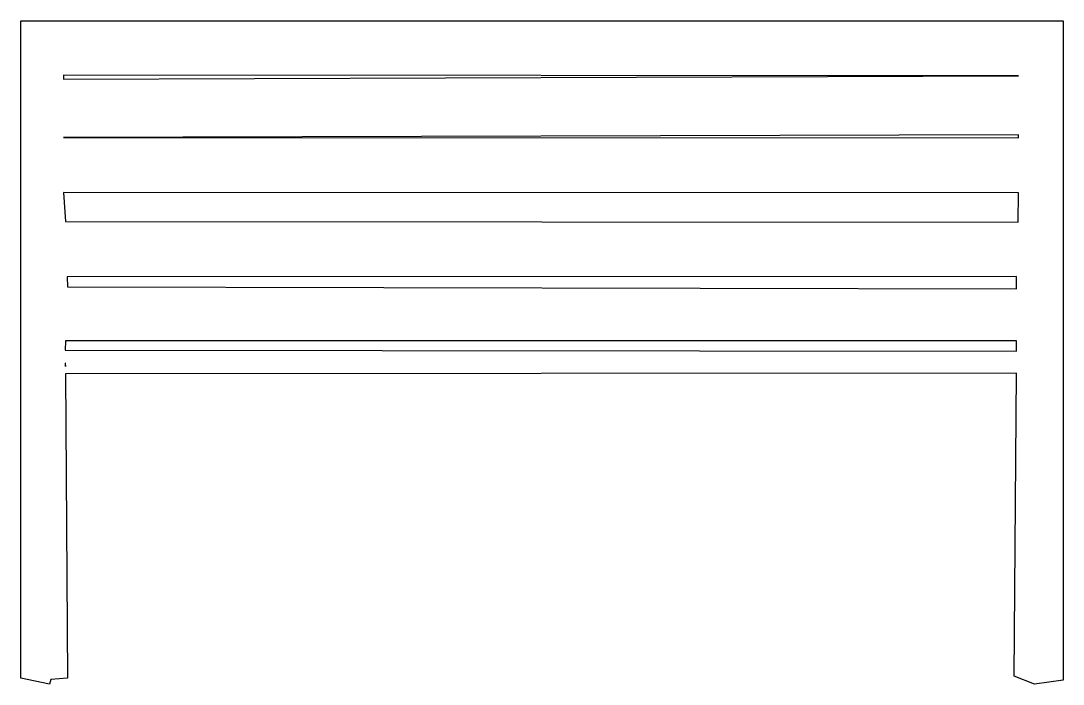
# Model space of a CAD drawing. Header units: millimetres. Extents: x -665 to 665, y 0 to 847.
import ezdxf

# ---------------------------------------------------------------- set-up
doc = ezdxf.new("R2010")
doc.units = ezdxf.units.MM
doc.layers.add('ALMOND-DRAW-PROFILE', color=7, linetype='Continuous', lineweight=25)

msp = doc.modelspace()

# ---------------------------------------------------------------- linework, layer by layer
at = {"layer": 'ALMOND-DRAW-PROFILE'}
for points in [[(-629.05, 0), (-665.44, 7.8), (-665.44, 847.4), (665.44, 847.4), (665.44, 5.2), (629.05, 0), (603.06, 10.4), (605.66, 397.38), (-608.26, 396.24), (-605.66, 7.8), (-627.17, 5.92)], [(-610.86, 772.91), (608.26, 777.22), (-610.86, 778.13)], [(608.26, 701.83), (-610.86, 698.4), (608.26, 697.94)], [(-610.86, 628.2), (-608.26, 591.19), (608.16, 590.06), (608.26, 627.75)], [(605.66, 505.23), (605.66, 520.89), (-606.36, 520.44), (-605.68, 507.49)], [(-608.9, 426.65), (605.66, 425.36), (605.66, 438.8), (-608.26, 438.66)], [(-608.41, 405.97), (-608.26, 410.02), (-608.8, 410.02)]]:
    msp.add_lwpolyline(points, close=True, dxfattribs=at)

doc.saveas('drawing.dxf')
